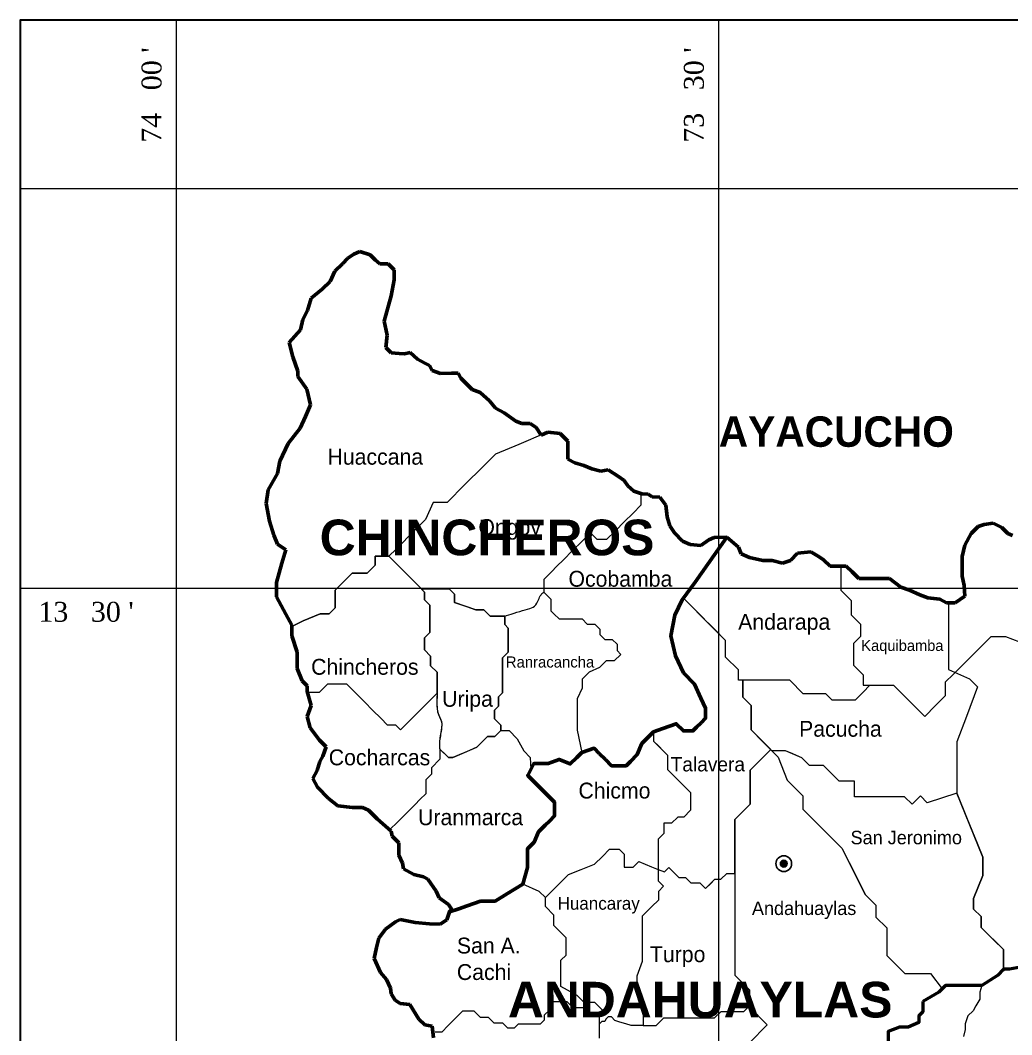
# Model space of a CAD drawing. Header units: metres. Extents: x 756359 to 758214, y 8425508 to 8426351.
# Drawn here: x 757030.46 to 757038.74, y 8425869.11 to 8425877.57 of the extents above; entities that cross this region are included whole.
import ezdxf

# ---------------------------------------------------------------- set-up
doc = ezdxf.new("R2010")
doc.units = ezdxf.units.M
for name, color, linetype, lineweight in [('02', 2, 'Continuous', 20), ('8', 5, 'Continuous', 60), ('A-LOTES06', 10, 'Continuous', 60), ('Cap Prov', 94, 'Continuous', 25), ('Distrito', 212, 'Continuous', 25), ('Ejes de Coordenadas', 38, 'Continuous', 5), ('HIDROLOGIA', 151, 'Continuous', 18), ('Red vías Vecinales', 106, 'Continuous', 40)]:
    doc.layers.add(name, color=color, linetype=linetype, lineweight=lineweight)
doc.layers.add('05', color=5, linetype='Continuous')
doc.styles.add('ARIAL', font='arial.ttf')
doc.styles.add('century', font='GOTHIC.TTF')
pattern_1 = [(0, (757033.8075, 8425872.8341), (0, 0.8295), [0.60325, -0.22622]), (90, (757033.8075, 8425872.8341), (-0.8295, 5e-17), [0.60325, -0.22622])]

msp = doc.modelspace()

# ---------------------------------------------------------------- hatches: boundary and pattern name
msp.add_hatch(color=256).paths.add_polyline_path([(757036.8647, 8425870.5367, 1), (757036.8083, 8425870.5367, 1)])
at = {"layer": 'A-LOTES06', "linetype": 'Continuous', "lineweight": 20}
h = msp.add_hatch(dxfattribs=at)
h.set_pattern_fill('ANGLE', color=256, scale=0.11875)
h.set_pattern_definition(pattern_1)
edge = h.paths.add_edge_path()
edge.add_spline(control_points=[(757034.5087, 8425872.6017), (757034.54, 8425872.6103), (757034.7138, 8425872.6703), (757034.7719, 8425872.674), (757034.8086, 8425872.7911), (757034.8345, 8425872.8024)], knot_values=[0.07679, 0.07679, 0.07679, 0.07679, 0.23908, 0.412093, 0.495182, 0.495182, 0.495182, 0.495182], degree=3, periodic=0)
edge.add_line((757034.8345, 8425872.8024), (757034.8345, 8425872.8341))
edge.add_line((757034.8345, 8425872.8341), (757033.8075, 8425872.8341))
edge.add_line((757033.8075, 8425872.8341), (757033.8121, 8425872.8295))
edge.add_line((757033.8121, 8425872.8295), (757034.0434, 8425872.8295))
edge.add_line((757034.0434, 8425872.8295), (757034.0891, 8425872.7838))
edge.add_line((757034.0891, 8425872.7838), (757034.0891, 8425872.7162))
edge.add_line((757034.0891, 8425872.7162), (757034.2677, 8425872.6538))
edge.add_line((757034.2677, 8425872.6538), (757034.3327, 8425872.6538))
edge.add_line((757034.3327, 8425872.6538), (757034.3848, 8425872.6017))
edge.add_line((757034.3848, 8425872.6017), (757034.5087, 8425872.6017))
h = msp.add_hatch(dxfattribs=at)
h.set_pattern_fill('ANGLE', color=256, scale=0.11875)
h.set_pattern_definition(pattern_1)
edge = h.paths.add_edge_path()
edge.add_spline(control_points=[(757034.5087, 8425872.6017), (757034.54, 8425872.6103), (757034.7138, 8425872.6703), (757034.7719, 8425872.674), (757034.8086, 8425872.7911), (757034.8345, 8425872.8024)], knot_values=[0.07679, 0.07679, 0.07679, 0.07679, 0.23908, 0.412093, 0.495182, 0.495182, 0.495182, 0.495182], degree=3, periodic=0)
edge.add_line((757034.8345, 8425872.8024), (757034.8345, 8425872.8341))
edge.add_line((757034.8345, 8425872.8341), (757033.8075, 8425872.8341))
edge.add_line((757033.8075, 8425872.8341), (757033.8121, 8425872.8295))
edge.add_line((757033.8121, 8425872.8295), (757034.0434, 8425872.8295))
edge.add_line((757034.0434, 8425872.8295), (757034.0891, 8425872.7838))
edge.add_line((757034.0891, 8425872.7838), (757034.0891, 8425872.7162))
edge.add_line((757034.0891, 8425872.7162), (757034.2677, 8425872.6538))
edge.add_line((757034.2677, 8425872.6538), (757034.3327, 8425872.6538))
edge.add_line((757034.3327, 8425872.6538), (757034.3848, 8425872.6017))
edge.add_line((757034.3848, 8425872.6017), (757034.5087, 8425872.6017))

# ---------------------------------------------------------------- linework, layer by layer
at = {"lineweight": 60}
for p, q in [((757033.1524, 8425875.5423), (757033.1978, 8425875.5877)), ((757033.1978, 8425875.5877), (757033.2494, 8425875.6217)), ((757033.2494, 8425875.6217), (757033.2968, 8425875.6433)), ((757033.2968, 8425875.6433), (757033.3831, 8425875.616)), ((757033.3831, 8425875.616), (757033.4263, 8425875.574)), ((757033.0905, 8425875.4805), (757033.1524, 8425875.5423)), ((757033.4263, 8425875.574), (757033.4662, 8425875.5402)), ((757033.4662, 8425875.5402), (757033.5344, 8425875.5402)), ((757033.5344, 8425875.5402), (757033.5839, 8425875.4907)), ((757033.0505, 8425875.3926), (757033.0905, 8425875.4805)), ((757033.5839, 8425875.4082), (757033.5605, 8425875.2726)), ((757033.5839, 8425875.4907), (757033.5839, 8425875.4082)), ((757032.8916, 8425875.2544), (757032.9827, 8425875.3284)), ((757032.9827, 8425875.3284), (757033.0505, 8425875.3926)), ((757032.8621, 8425875.1522), (757032.8916, 8425875.2544)), ((757033.5605, 8425875.2726), (757033.5014, 8425875.0618)), ((757032.8032, 8425874.9915), (757032.8227, 8425875.0761)), ((757032.8227, 8425875.0761), (757032.8621, 8425875.1522)), ((757032.7078, 8425874.8843), (757032.8032, 8425874.9915)), ((757033.5014, 8425875.0618), (757033.5271, 8425874.9463)), ((757033.5271, 8425874.9463), (757033.514, 8425874.8432)), ((757032.7381, 8425874.7647), (757032.7078, 8425874.8843)), ((757033.514, 8425874.8432), (757033.5602, 8425874.7989)), ((757032.781, 8425874.6451), (757032.7381, 8425874.7647)), ((757033.5602, 8425874.7989), (757033.6252, 8425874.7917)), ((757033.6252, 8425874.7917), (757033.6706, 8425874.7887)), ((757033.6706, 8425874.7887), (757033.7178, 8425874.8018)), ((757033.7178, 8425874.8018), (757033.7801, 8425874.7464)), ((757033.7801, 8425874.7464), (757033.8398, 8425874.7122)), ((757033.8398, 8425874.7122), (757033.88, 8425874.6937)), ((757033.88, 8425874.6937), (757033.9025, 8425874.6513)), ((757033.9025, 8425874.6513), (757033.9703, 8425874.6272)), ((757032.781, 8425874.6013), (757032.781, 8425874.6451)), ((757032.8567, 8425874.4966), (757032.781, 8425874.6013)), ((757033.9703, 8425874.6272), (757034.0627, 8425874.6275)), ((757034.0627, 8425874.6275), (757034.1179, 8425874.6299)), ((757034.1179, 8425874.6299), (757034.1411, 8425874.5875)), ((757034.1411, 8425874.5875), (757034.1906, 8425874.538)), ((757032.8856, 8425874.3658), (757032.8567, 8425874.4966)), ((757034.1906, 8425874.538), (757034.236, 8425874.4926)), ((757034.236, 8425874.4926), (757034.303, 8425874.4688)), ((757034.303, 8425874.4688), (757034.3795, 8425874.3978)), ((757034.3795, 8425874.3978), (757034.4297, 8425874.3355)), ((757032.8447, 8425874.2678), (757032.8856, 8425874.3658)), ((757034.4297, 8425874.3355), (757034.5023, 8425874.2968)), ((757032.8006, 8425874.1712), (757032.8447, 8425874.2678)), ((757034.5023, 8425874.2968), (757034.5996, 8425874.229)), ((757034.5996, 8425874.229), (757034.6509, 8425874.2102)), ((757032.701, 8425874.043), (757032.8006, 8425874.1712)), ((757034.6509, 8425874.2102), (757034.7205, 8425874.2077)), ((757034.7205, 8425874.2077), (757034.7686, 8425874.1741)), ((757034.7686, 8425874.1741), (757034.8115, 8425874.1128)), ((757034.8115, 8425874.1128), (757034.8686, 8425874.137)), ((757034.8686, 8425874.137), (757034.9709, 8425874.1257)), ((757034.9709, 8425874.1257), (757035.0348, 8425874.0617)), ((757035.0348, 8425874.0617), (757035.0348, 8425873.9813)), ((757032.631, 8425873.8945), (757032.701, 8425874.043)), ((757035.0348, 8425873.9813), (757035.0348, 8425873.9112)), ((757032.6105, 8425873.7927), (757032.631, 8425873.8945)), ((757035.0348, 8425873.9112), (757035.0924, 8425873.8801)), ((757035.0924, 8425873.8801), (757035.1665, 8425873.8573)), ((757035.1665, 8425873.8573), (757035.2355, 8425873.83)), ((757035.2355, 8425873.83), (757035.3093, 8425873.8107)), ((757035.3093, 8425873.8107), (757035.3713, 8425873.8221)), ((757035.3713, 8425873.8221), (757035.4576, 8425873.7666)), ((757032.5338, 8425873.6566), (757032.6105, 8425873.7927)), ((757035.4576, 8425873.7666), (757035.5035, 8425873.7346)), ((757035.5035, 8425873.7346), (757035.5342, 8425873.69)), ((757032.5155, 8425873.5412), (757032.5338, 8425873.6566)), ((757035.5342, 8425873.69), (757035.5844, 8425873.6453)), ((757035.5844, 8425873.6453), (757035.6514, 8425873.6224)), ((757035.6514, 8425873.6224), (757035.7036, 8425873.6205)), ((757035.7036, 8425873.6205), (757035.7385, 8425873.5971)), ((757035.7385, 8425873.5971), (757035.8022, 8425873.5931)), ((757035.8022, 8425873.5931), (757035.8515, 8425873.5277)), ((757032.5452, 8425873.3941), (757032.5155, 8425873.5412)), ((757035.8515, 8425873.5277), (757035.8636, 8425873.4299)), ((757032.5816, 8425873.2779), (757032.5452, 8425873.3941)), ((757035.8636, 8425873.4299), (757035.8861, 8425873.3556)), ((757035.8861, 8425873.3556), (757035.9237, 8425873.2955)), ((757035.9237, 8425873.2955), (757035.9918, 8425873.2275)), ((757038.3999, 8425873.2905), (757038.4598, 8425873.3503)), ((757038.4598, 8425873.3503), (757038.5093, 8425873.3675)), ((757038.5093, 8425873.3675), (757038.5838, 8425873.3763)), ((757038.5838, 8425873.3763), (757038.6568, 8425873.3411)), ((757038.6568, 8425873.3411), (757038.7073, 8425873.2906)), ((757032.6123, 8425873.2032), (757032.5816, 8425873.2779)), ((757035.9918, 8425873.2275), (757036.0553, 8425873.1998)), ((757036.1434, 8425873.1919), (757036.2109, 8425873.2394)), ((757036.2109, 8425873.2394), (757036.2564, 8425873.2565)), ((757036.2564, 8425873.2565), (757036.3621, 8425873.2617)), ((757036.3621, 8425873.2617), (757036.4584, 8425873.1782)), ((757038.3464, 8425873.1939), (757038.3999, 8425873.2905)), ((757038.7073, 8425873.2906), (757038.7456, 8425873.2756)), ((757032.6795, 8425873.1552), (757032.6123, 8425873.2032)), ((757032.6476, 8425873.0422), (757032.6795, 8425873.1552)), ((757036.0553, 8425873.1998), (757036.1434, 8425873.1919)), ((757036.4584, 8425873.1782), (757036.4799, 8425873.122)), ((757036.892, 8425873.067), (757036.9518, 8425873.1268)), ((757036.9518, 8425873.1268), (757037.063, 8425873.1369)), ((757037.063, 8425873.1369), (757037.1316, 8425873.096)), ((757038.3249, 8425873.1), (757038.3464, 8425873.1939)), ((757032.6023, 8425872.8813), (757032.6476, 8425873.0422)), ((757036.4799, 8425873.122), (757036.5513, 8425873.0914)), ((757036.5513, 8425873.0914), (757036.6608, 8425873.067)), ((757036.6608, 8425873.067), (757036.7393, 8425873.067)), ((757036.7393, 8425873.067), (757036.8259, 8425873.0427)), ((757036.8259, 8425873.0427), (757036.892, 8425873.067)), ((757037.1316, 8425873.096), (757037.1686, 8425873.0721)), ((757037.1686, 8425873.0721), (757037.2227, 8425873.018)), ((757038.3249, 8425873.0175), (757038.3249, 8425873.1)), ((757037.2227, 8425873.018), (757037.2965, 8425873.018)), ((757037.2965, 8425873.018), (757037.3584, 8425873.018)), ((757037.3584, 8425873.018), (757037.4061, 8425872.9703)), ((757037.4061, 8425872.9703), (757037.4618, 8425872.9146)), ((757038.3249, 8425872.935), (757038.3249, 8425873.0175)), ((757032.6023, 8425872.7618), (757032.6023, 8425872.8813)), ((757037.4618, 8425872.9146), (757037.5896, 8425872.9146)), ((757037.5896, 8425872.9146), (757037.7176, 8425872.9146)), ((757037.7176, 8425872.9146), (757037.8126, 8425872.8424)), ((757038.3428, 8425872.8574), (757038.3249, 8425872.935)), ((757037.8126, 8425872.8424), (757037.8868, 8425872.8196)), ((757037.8868, 8425872.8196), (757037.9734, 8425872.7782)), ((757038.3475, 8425872.7695), (757038.3428, 8425872.8574)), ((757032.6805, 8425872.6176), (757032.6023, 8425872.7618)), ((757037.9734, 8425872.7782), (757038.0395, 8425872.7556)), ((757038.0395, 8425872.7556), (757038.1383, 8425872.7429)), ((757038.1383, 8425872.7429), (757038.1953, 8425872.7112)), ((757038.1953, 8425872.7112), (757038.2666, 8425872.7112)), ((757038.2666, 8425872.7112), (757038.3475, 8425872.7695)), ((757032.7302, 8425872.5267), (757032.6805, 8425872.6176)), ((757032.7302, 8425872.436), (757032.7302, 8425872.5267)), ((757032.7756, 8425872.2999), (757032.7302, 8425872.436)), ((757032.7756, 8425872.1638), (757032.7756, 8425872.2999)), ((757032.8179, 8425872.0617), (757032.7756, 8425872.1638)), ((757032.8584, 8425872.0212), (757032.8179, 8425872.0617)), ((757032.8584, 8425871.9717), (757032.8584, 8425872.0212)), ((757032.8908, 8425871.8562), (757032.8584, 8425871.9717)), ((757032.8584, 8425871.7655), (757032.8908, 8425871.8562)), ((757032.8828, 8425871.6707), (757032.8584, 8425871.7655)), ((757032.9616, 8425871.5676), (757032.8828, 8425871.6707)), ((757033.0184, 8425871.5107), (757032.9616, 8425871.5676)), ((757032.9639, 8425871.3878), (757032.9883, 8425871.4319)), ((757032.9883, 8425871.4319), (757033.0184, 8425871.5107)), ((757032.9408, 8425871.3129), (757032.9639, 8425871.3878)), ((757032.9045, 8425871.2466), (757032.9408, 8425871.3129)), ((757032.9454, 8425871.1744), (757032.9045, 8425871.2466)), ((757033.0358, 8425871.0813), (757032.9454, 8425871.1744)), ((757033.1143, 8425871.0185), (757033.0358, 8425871.0813)), ((757033.2381, 8425871.0038), (757033.1143, 8425871.0185)), ((757033.3202, 8425871.0063), (757033.2381, 8425871.0038)), ((757033.371, 8425870.9828), (757033.3202, 8425871.0063)), ((757033.4428, 8425870.9109), (757033.371, 8425870.9828)), ((757033.5589, 8425870.8068), (757033.4428, 8425870.9109)), ((757033.5692, 8425870.765), (757033.5589, 8425870.8068)), ((757033.6228, 8425870.7113), (757033.5692, 8425870.765)), ((757033.6228, 8425870.6083), (757033.6228, 8425870.7113)), ((757033.6551, 8425870.5415), (757033.6228, 8425870.6083)), ((757033.6618, 8425870.4941), (757033.6551, 8425870.5415)), ((757033.7483, 8425870.445), (757033.6618, 8425870.4941)), ((757033.8283, 8425870.4253), (757033.7483, 8425870.445)), ((757033.8669, 8425870.4067), (757033.8283, 8425870.4253)), ((757033.9364, 8425870.3071), (757033.8669, 8425870.4067)), ((757033.9602, 8425870.2526), (757033.9364, 8425870.3071)), ((757033.9364, 8425870.3071), (757033.9364, 8425870.3071)), ((757034.0377, 8425870.1956), (757033.9602, 8425870.2526)), ((757034.0647, 8425870.1539), (757034.0377, 8425870.1956)), ((757034.0232, 8425870.068), (757034.0503, 8425870.144)), ((757034.0503, 8425870.144), (757034.0647, 8425870.1539)), ((757033.5113, 8425869.9897), (757033.5949, 8425870.0504)), ((757033.5949, 8425870.0504), (757033.635, 8425870.0697)), ((757033.635, 8425870.0697), (757033.759, 8425870.0447)), ((757033.759, 8425870.0447), (757033.8787, 8425870.0356)), ((757033.8787, 8425870.0356), (757033.9695, 8425870.0322)), ((757033.9695, 8425870.0322), (757034.0232, 8425870.068)), ((757033.437, 8425869.837), (757033.4574, 8425869.9154)), ((757033.4574, 8425869.9154), (757033.5113, 8425869.9897)), ((757033.4174, 8425869.7463), (757033.437, 8425869.837)), ((757033.4719, 8425869.6285), (757033.4174, 8425869.7463)), ((757033.5219, 8425869.569), (757033.4719, 8425869.6285)), ((757033.555, 8425869.4986), (757033.5219, 8425869.569)), ((757033.5606, 8425869.4512), (757033.555, 8425869.4986)), ((757033.5917, 8425869.3972), (757033.5606, 8425869.4512)), ((757033.6358, 8425869.3696), (757033.5917, 8425869.3972)), ((757033.716, 8425869.3623), (757033.6358, 8425869.3696)), ((757033.7902, 8425869.2386), (757033.716, 8425869.3623)), ((757033.8394, 8425869.1929), (757033.7902, 8425869.2386)), ((757033.9021, 8425869.1814), (757033.8394, 8425869.1929)), ((757033.9121, 8425869.0841), (757033.9021, 8425869.1814))]:
    msp.add_line(p, q, dxfattribs=at)
for points in [[(757036.3621, 8425873.2617), (757036.0968, 8425872.8837), (757035.9896, 8425872.7368), (757035.9277, 8425872.6097), (757035.8946, 8425872.4371), (757035.9327, 8425872.2696), (757035.9988, 8425872.1275)], [(757035.9988, 8425872.1275), (757036.0915, 8425872.0348), (757036.145, 8425871.9184), (757036.1845, 8425871.8325), (757036.1845, 8425871.7508), (757036.1461, 8425871.7124), (757036.1089, 8425871.6751), (757036.0778, 8425871.644), (757035.9989, 8425871.644), (757035.9393, 8425871.7036), (757035.828, 8425871.6638), (757035.7493, 8425871.6357), (757035.6971, 8425871.5835), (757035.6521, 8425871.5385), (757035.6136, 8425871.4465), (757035.5561, 8425871.389), (757035.5204, 8425871.3533), (757035.3991, 8425871.3533), (757035.3478, 8425871.4046), (757035.2966, 8425871.4558), (757035.2531, 8425871.4993), (757035.1505, 8425871.4651), (757035.1086, 8425871.4232), (757035.0542, 8425871.3688), (757034.9609, 8425871.4061), (757034.8708, 8425871.372), (757034.7496, 8425871.372), (757034.6999, 8425871.2726), (757034.7449, 8425871.2276), (757034.8831, 8425871.0894), (757034.9242, 8425871.0483), (757034.9242, 8425870.9358), (757034.8803, 8425870.8919), (757034.8446, 8425870.8562), (757034.7902, 8425870.8018), (757034.7524, 8425870.7153), (757034.6965, 8425870.6594), (757034.6965, 8425870.5042), (757034.6592, 8425870.3645), (757034.5318, 8425870.2869), (757034.4266, 8425870.2228), (757034.3049, 8425870.2228), (757034.193, 8425870.1844), (757034.1232, 8425870.1604), (757034.0468, 8425870.1342)]]:
    msp.add_lwpolyline(points, dxfattribs=at)
for radius in [0.0658, 0.0282]:
    msp.add_circle((757036.8365, 8425870.5367), radius)
at = {"layer": '02', "linetype": 'Continuous', "lineweight": 5}
for points in [[(757037.3119, 8425873.0146), (757037.3119, 8425872.9126), (757037.3119, 8425872.8192), (757037.3991, 8425872.732), (757037.3991, 8425872.6124), (757037.4761, 8425872.5354), (757037.4761, 8425872.4323), (757037.4179, 8425872.3741), (757037.4179, 8425872.2656), (757037.4179, 8425872.1922), (757037.4989, 8425872.1112), (757037.4989, 8425872.0254), (757037.6133, 8425872.0254), (757037.7535, 8425872.0254), (757037.8469, 8425871.932), (757037.9504, 8425871.8286), (757038.0138, 8425871.7652), (757038.104, 8425871.8554), (757038.1874, 8425871.9388), (757038.1874, 8425872.0521), (757038.2508, 8425872.1156), (757038.3409, 8425872.2056), (757038.4077, 8425872.2724), (757038.5011, 8425872.3658), (757038.5678, 8425872.4326), (757038.6882, 8425872.4326), (757038.8618, 8425872.3656)], [(757035.7493, 8425871.6357), (757035.7493, 8425871.5588), (757035.8674, 8425871.4407), (757035.8674, 8425871.3209), (757036.0589, 8425871.1294), (757036.0589, 8425870.9833), (757036.0012, 8425870.9256), (757035.9511, 8425870.9256), (757035.8994, 8425870.8739), (757035.8359, 8425870.8739), (757035.8359, 8425870.7877), (757035.7879, 8425870.7397), (757035.7874, 8425870.4886), (757035.8397, 8425870.4678), (757035.8765, 8425870.5046), (757035.9608, 8425870.4203), (757036.0166, 8425870.4203), (757036.0617, 8425870.3752), (757036.1356, 8425870.3752), (757036.1831, 8425870.3278), (757036.2623, 8425870.407), (757036.3123, 8425870.407), (757036.3602, 8425870.4549), (757036.4276, 8425870.4549), (757036.4276, 8425870.9053), (757036.5556, 8425871.0332), (757036.5556, 8425871.3154), (757036.7277, 8425871.4876), (757036.5634, 8425871.6519), (757036.5634, 8425871.857), (757036.495, 8425871.9254), (757036.495, 8425872.066), (757036.4582, 8425872.066), (757036.4582, 8425872.1522), (757036.3515, 8425872.2589), (757036.3515, 8425872.399), (757036.0016, 8425872.7489), (757035.9896, 8425872.7368), (757035.9277, 8425872.6097), (757035.8946, 8425872.4371), (757035.9327, 8425872.2696), (757036.0009, 8425872.1254), (757036.0915, 8425872.0348), (757036.1845, 8425871.8325), (757036.1845, 8425871.7508), (757036.0778, 8425871.644), (757035.9989, 8425871.644), (757035.9393, 8425871.7036), (757035.7493, 8425871.6357), (757035.7493, 8425871.6357), (757035.7493, 8425871.6357), (757035.7493, 8425871.6357), (757035.7493, 8425871.6357), (757035.7493, 8425871.6357)], [(757037.5561, 8425872.0254), (757037.4989, 8425871.9682), (757037.4312, 8425871.9005), (757037.3596, 8425871.9005), (757037.2394, 8425871.9005), (757037.1869, 8425871.953), (757036.999, 8425871.953), (757036.8861, 8425872.066), (757036.7186, 8425872.066), (757036.5317, 8425872.066), (757036.4582, 8425872.066), (757036.4582, 8425872.1522), (757036.3515, 8425872.2589), (757036.3515, 8425872.399), (757036.258, 8425872.4924), (757036.1479, 8425872.6025), (757036.0745, 8425872.676), (757036.0016, 8425872.7489)], [(757038.2107, 8425872.7079), (757038.2107, 8425872.6324), (757038.2107, 8425872.5324), (757038.2107, 8425872.419), (757038.2107, 8425872.3056), (757038.2107, 8425872.2322), (757038.2107, 8425872.1556), (757038.3878, 8425872.0788), (757038.4545, 8425872.0121), (757038.3611, 8425871.7653), (757038.2806, 8425871.5529), (757038.2806, 8425871.3051), (757038.2806, 8425871.125), (757038.3678, 8425870.9115), (757038.4511, 8425870.7073), (757038.4988, 8425870.5903), (757038.4988, 8425870.4379), (757038.4212, 8425870.2445), (757038.4212, 8425870.1578), (757038.4846, 8425870.0944), (757038.4846, 8425870.0044), (757038.5897, 8425869.8992), (757038.6697, 8425869.8192), (757038.6697, 8425869.6556), (757038.6786, 8425869.6418)], [(757036.495, 8425872.066), (757036.495, 8425871.9254), (757036.5634, 8425871.857), (757036.5634, 8425871.732), (757036.5634, 8425871.6519), (757036.6643, 8425871.551), (757036.7911, 8425871.4242), (757036.8655, 8425871.2317), (757036.9956, 8425871.1016), (757036.9956, 8425870.9916), (757037.1542, 8425870.833), (757037.321, 8425870.6662), (757037.4397, 8425870.4313), (757037.5165, 8425870.2794), (757037.6056, 8425870.1902), (757037.6056, 8425870.0911), (757037.6962, 8425870.0005), (757037.6962, 8425869.7709), (757037.7716, 8425869.6956), (757037.8483, 8425869.6188), (757037.9872, 8425869.6188), (757038.0606, 8425869.6188), (757038.1577, 8425869.4927)], [(757035.7493, 8425871.6357), (757035.7493, 8425871.5588), (757035.7926, 8425871.5155), (757035.829, 8425871.479), (757035.8674, 8425871.4407), (757035.8674, 8425871.3785), (757035.8674, 8425871.3209), (757035.9112, 8425871.2772), (757035.9592, 8425871.2292), (757036.0186, 8425871.1697), (757036.0589, 8425871.1294), (757036.0589, 8425871.0485), (757036.0589, 8425870.9833), (757036.0012, 8425870.9256), (757035.9511, 8425870.9256), (757035.8994, 8425870.8739), (757035.8359, 8425870.8739), (757035.8359, 8425870.7877), (757035.7879, 8425870.7397), (757035.7879, 8425870.6726), (757035.7879, 8425870.592), (757035.7879, 8425870.4884), (757035.7879, 8425870.3925), (757035.833, 8425870.3474), (757035.7898, 8425870.3042), (757035.7898, 8425870.2314), (757035.7361, 8425870.1776), (757035.6555, 8425870.097), (757035.6555, 8425870.0242), (757035.6555, 8425869.9244), (757035.6555, 8425869.8516), (757035.6555, 8425869.7193), (757035.6096, 8425869.5965), (757035.6096, 8425869.4584), (757035.6633, 8425869.3395), (757035.6633, 8425869.2512), (757035.6633, 8425869.186), (757035.7708, 8425869.186), (757035.8342, 8425869.2494), (757035.9705, 8425869.2494), (757036.0934, 8425869.2494), (757036.2585, 8425869.2494), (757036.3132, 8425869.304), (757036.416, 8425869.304), (757036.5043, 8425869.304), (757036.5454, 8425869.3451)], [(757036.7277, 8425871.4876), (757036.6436, 8425871.4035), (757036.5556, 8425871.3154), (757036.5556, 8425871.1506), (757036.5556, 8425871.0332), (757036.4276, 8425870.9053), (757036.4276, 8425870.7496), (757036.4276, 8425870.5441), (757036.4276, 8425870.3192), (757036.4276, 8425870.0746), (757036.4276, 8425869.9279), (757036.4276, 8425869.7616), (757036.4276, 8425869.6051), (757036.5495, 8425869.4832), (757036.5495, 8425869.341), (757036.6986, 8425869.192), (757036.5492, 8425869.0426), (757036.691, 8425868.9008), (757036.691, 8425868.7541), (757036.9261, 8425868.7541), (757037.0337, 8425868.6465), (757037.1813, 8425868.4379)], [(757038.2806, 8425871.125), (757038.2806, 8425871.125), (757038.0339, 8425871.0449), (757037.9772, 8425871.1017), (757037.9071, 8425871.0316), (757037.8437, 8425871.095), (757037.7401, 8425871.095), (757037.64, 8425871.095), (757037.5399, 8425871.095), (757037.4263, 8425871.095), (757037.4263, 8425871.095), (757037.4263, 8425871.225), (757037.2995, 8425871.225), (757037.2328, 8425871.2918), (757037.1693, 8425871.3552), (757037.0525, 8425871.3552), (757036.9874, 8425871.4202), (757036.9874, 8425871.4202), (757036.9127, 8425871.4516), (757036.8503, 8425871.4778), (757036.7908, 8425871.4778), (757036.7375, 8425871.4778)], [(757036.7375, 8425871.4778), (757036.7911, 8425871.4242), (757036.8655, 8425871.2317), (757036.9956, 8425871.1016), (757036.9956, 8425870.9916), (757037.321, 8425870.6662), (757037.5165, 8425870.2794), (757037.6056, 8425870.1902), (757037.6056, 8425870.0911), (757037.6962, 8425870.0005), (757037.6962, 8425869.7709), (757037.8483, 8425869.6188), (757038.0606, 8425869.6188), (757038.1577, 8425869.4927), (757038.1857, 8425869.5207), (757038.4903, 8425869.5207), (757038.6203, 8425869.6043), (757038.6716, 8425869.6556), (757038.6697, 8425869.8192), (757038.4846, 8425870.0044), (757038.4846, 8425870.0944), (757038.4212, 8425870.1578), (757038.4212, 8425870.2445), (757038.4988, 8425870.4379), (757038.4988, 8425870.5903), (757038.2806, 8425871.125), (757038.0339, 8425871.0449), (757037.9772, 8425871.1017), (757037.9071, 8425871.0316), (757037.8437, 8425871.095), (757037.4263, 8425871.095), (757037.4263, 8425871.225), (757037.2995, 8425871.225), (757037.1693, 8425871.3552), (757037.0525, 8425871.3552), (757036.9874, 8425871.4202), (757036.8503, 8425871.4778), (757036.7375, 8425871.4778)], [(757034.8464, 8425870.2533), (757034.915, 8425870.3219), (757034.9649, 8425870.3718), (757035.0398, 8425870.4466), (757035.1448, 8425870.4875), (757035.2566, 8425870.5309), (757035.3229, 8425870.5973), (757035.3824, 8425870.6568), (757035.4636, 8425870.6568), (757035.5041, 8425870.6162), (757035.5041, 8425870.5489), (757035.5041, 8425870.5067), (757035.5788, 8425870.5067), (757035.5788, 8425870.5067), (757035.6268, 8425870.5547), (757035.7324, 8425870.5105), (757035.7879, 8425870.4884), (757035.8397, 8425870.4678), (757035.8765, 8425870.5046), (757035.9186, 8425870.4625), (757035.9608, 8425870.4203), (757035.9608, 8425870.4203), (757036.0166, 8425870.4203), (757036.0617, 8425870.3752), (757036.1356, 8425870.3752), (757036.1831, 8425870.3278), (757036.2239, 8425870.3686), (757036.2623, 8425870.407), (757036.3123, 8425870.407), (757036.3602, 8425870.4549), (757036.4276, 8425870.4549)], [(757035.2996, 8425869.0806), (757035.2996, 8425869.2044), (757035.2996, 8425869.2697), (757035.3337, 8425869.3037), (757035.2986, 8425869.3387), (757035.2583, 8425869.3791), (757035.1719, 8425869.3791), (757035.1133, 8425869.4376), (757034.976, 8425869.5114), (757034.976, 8425869.5881), (757034.976, 8425869.73), (757035.0201, 8425869.7742), (757035.0201, 8425869.8528), (757035.0201, 8425869.918), (757034.9674, 8425869.9708), (757034.9167, 8425870.0215), (757034.9167, 8425870.1075), (757034.8464, 8425870.1777), (757034.8464, 8425870.2533), (757034.7959, 8425870.3038), (757034.6592, 8425870.3645)], [(757033.9275, 8425869.1344), (757033.9851, 8425869.1344), (757034.034, 8425869.1833), (757034.0801, 8425869.2293), (757034.1223, 8425869.2715), (757034.1587, 8425869.308), (757034.2501, 8425869.308), (757034.3015, 8425869.2566), (757034.3692, 8425869.2566), (757034.4179, 8425869.2078), (757034.4882, 8425869.2078), (757034.5298, 8425869.1662), (757034.5881, 8425869.1662), (757034.6229, 8425869.2011), (757034.7532, 8425869.2011), (757034.807, 8425869.2011), (757034.8397, 8425869.2338), (757034.8397, 8425869.2742), (757034.8809, 8425869.3154), (757034.8809, 8425869.3855), (757034.9337, 8425869.3855), (757035.0258, 8425869.3855), (757035.0757, 8425869.3356), (757035.1719, 8425869.3356), (757035.1719, 8425869.3791)], [(757035.6633, 8425869.186), (757035.5826, 8425869.186), (757035.5615, 8425869.186), (757035.517, 8425869.2001), (757035.4889, 8425869.209), (757035.4606, 8425869.218), (757035.4266, 8425869.2287), (757035.3973, 8425869.258), (757035.3699, 8425869.258), (757035.3508, 8425869.2388), (757035.343, 8425869.2183), (757035.3182, 8425869.2183), (757035.3099, 8425869.2099), (757035.2996, 8425869.1997)]]:
    msp.add_lwpolyline(points, dxfattribs=at)
at = {"layer": '02'}
for points in [[(757038.928, 8425869.6602), (757038.8114, 8425869.6725), (757038.7213, 8425869.6556), (757038.6716, 8425869.6556), (757038.6203, 8425869.6043), (757038.4903, 8425869.5207), (757038.3473, 8425869.5207), (757038.2634, 8425869.5207), (757038.1857, 8425869.5207), (757038.1298, 8425869.4647), (757037.9961, 8425869.3872)], [(757037.9961, 8425869.3872), (757037.9961, 8425869.3002), (757037.9635, 8425869.2676), (757037.9635, 8425869.2102), (757037.8749, 8425869.1729), (757037.8034, 8425869.1729), (757037.7071, 8425869.1357), (757037.7071, 8425868.968)]]:
    msp.add_lwpolyline(points, dxfattribs=at)
at = {"layer": 'Cap Prov', "lineweight": 50}
for points in [[(757038.928, 8425869.6602), (757038.8114, 8425869.6725), (757038.7213, 8425869.6556), (757038.6716, 8425869.6556), (757038.6203, 8425869.6043), (757038.4903, 8425869.5207), (757038.3473, 8425869.5207), (757038.2634, 8425869.5207), (757038.1857, 8425869.5207), (757038.1298, 8425869.4647), (757037.9961, 8425869.3872)], [(757037.9961, 8425869.3872), (757037.9961, 8425869.3002), (757037.9635, 8425869.2676), (757037.9635, 8425869.2102), (757037.8749, 8425869.1729), (757037.8034, 8425869.1729), (757037.7071, 8425869.1357), (757037.7071, 8425868.968)]]:
    msp.add_lwpolyline(points, dxfattribs=at)
at = {"layer": 'Distrito', "linetype": 'Continuous', "lineweight": 5}
for points in [[(757034.846, 8425874.1274), (757034.6256, 8425874.0339), (757034.4305, 8425873.9541), (757034.3235, 8425873.8472), (757034.1751, 8425873.6988), (757034.0267, 8425873.5504), (757033.9095, 8425873.5504), (757033.8453, 8425873.4067), (757033.7581, 8425873.3196), (757033.6002, 8425873.1616), (757033.5403, 8425873.1017), (757033.4802, 8425873.1017), (757033.4257, 8425873.1017), (757033.4257, 8425873.0256), (757033.3603, 8425872.9603), (757033.2349, 8425872.9603), (757033.1696, 8425872.8949), (757033.0934, 8425872.8187), (757033.0934, 8425872.6718), (757033.0416, 8425872.62), (757032.9679, 8425872.62), (757032.8262, 8425872.5629), (757032.7302, 8425872.5158)], [(757035.6443, 8425873.6248), (757035.6443, 8425873.5265), (757035.5786, 8425873.4608), (757035.505, 8425873.3873), (757035.4315, 8425873.3138), (757035.4315, 8425873.3138), (757035.358, 8425873.2402), (757035.2785, 8425873.2402), (757035.2224, 8425873.2963), (757035.145, 8425873.2189), (757035.0769, 8425873.1508), (757034.9952, 8425873.0691), (757034.9462, 8425873.0201), (757034.8944, 8425872.9683), (757034.8345, 8425872.9084), (757034.8345, 8425872.8024), (757034.893, 8425872.744), (757034.893, 8425872.7068), (757034.893, 8425872.6471), (757034.921, 8425872.6191), (757034.9618, 8425872.5783), (757035.0464, 8425872.5783), (757035.1533, 8425872.5783), (757035.1959, 8425872.5357), (757035.2602, 8425872.5357), (757035.3019, 8425872.494), (757035.3019, 8425872.4492), (757035.3439, 8425872.4072), (757035.4049, 8425872.4072), (757035.4451, 8425872.3669), (757035.4451, 8425872.3141), (757035.4768, 8425872.2824), (757035.4222, 8425872.2277), (757035.3545, 8425872.2277), (757035.2988, 8425872.1719), (757035.2131, 8425872.1351), (757035.1534, 8425872.0754), (757035.1534, 8425872), (757035.1124, 8425871.912), (757035.1124, 8425871.8555), (757035.1124, 8425871.7393), (757035.1124, 8425871.6513), (757035.1505, 8425871.4651)], [(757032.7302, 8425872.5158), (757032.8262, 8425872.5629), (757032.9679, 8425872.62), (757033.0416, 8425872.62), (757033.0934, 8425872.6718), (757033.0934, 8425872.8187), (757033.2349, 8425872.9603), (757033.3603, 8425872.9603), (757033.4257, 8425873.0256), (757033.4257, 8425873.1017), (757033.5399, 8425873.1017)], [(757032.8594, 8425871.9683), (757032.9625, 8425871.9683), (757033.0311, 8425872.037), (757033.0987, 8425872.037), (757033.1859, 8425872.037), (757033.2524, 8425871.9705), (757033.3395, 8425871.8834), (757033.4049, 8425871.818), (757033.4757, 8425871.7472), (757033.5274, 8425871.6955), (757033.5946, 8425871.6955), (757033.6373, 8425871.6528), (757033.7036, 8425871.7191), (757033.7798, 8425871.7953), (757033.7798, 8425871.7953), (757033.8452, 8425871.8607), (757033.886, 8425871.9015), (757033.886, 8425871.9015), (757033.9432, 8425871.9587), (757033.9432, 8425872.0511), (757033.9432, 8425872.1328), (757033.8888, 8425872.1872), (757033.8888, 8425872.2689), (757033.8371, 8425872.3206), (757033.8371, 8425872.4213), (757033.882, 8425872.4663), (757033.882, 8425872.5466), (757033.882, 8425872.6228), (757033.882, 8425872.6935), (757033.8392, 8425872.7364), (757033.8392, 8425872.8024), (757033.785, 8425872.8566), (757033.6951, 8425872.9465), (757033.6189, 8425873.0227), (757033.5399, 8425873.1017)], [(757033.8121, 8425872.8295), (757033.8862, 8425872.8295), (757033.9679, 8425872.8295), (757034.0434, 8425872.8295), (757034.0891, 8425872.7838), (757034.0891, 8425872.7162), (757034.188, 8425872.6816), (757034.2677, 8425872.6538), (757034.3327, 8425872.6538), (757034.3848, 8425872.6017), (757034.4679, 8425872.6017), (757034.5087, 8425872.6017), (757034.5087, 8425872.6017), (757034.5087, 8425872.5309), (757034.537, 8425872.5026), (757034.537, 8425872.3864), (757034.537, 8425872.3016), (757034.4899, 8425872.2544), (757034.4899, 8425872.1759), (757034.4899, 8425872.0817), (757034.4899, 8425872.0188), (757034.4899, 8425871.9623), (757034.4553, 8425871.9277), (757034.4553, 8425871.8492), (757034.4223, 8425871.8162), (757034.4223, 8425871.7456), (757034.4749, 8425871.6929), (757034.4749, 8425871.6482), (757034.5433, 8425871.6482), (757034.6125, 8425871.579), (757034.666, 8425871.477), (757034.721, 8425871.422), (757034.7247, 8425871.3223)], [(757033.8121, 8425872.8295), (757033.8392, 8425872.8024), (757033.8392, 8425872.7364), (757033.882, 8425872.6935), (757033.882, 8425872.4663), (757033.8371, 8425872.4213), (757033.8371, 8425872.3206), (757033.8888, 8425872.2689), (757033.8888, 8425872.1872), (757033.9432, 8425872.1328), (757033.9432, 8425871.9587), (757033.9406, 8425871.8661), (757033.9473, 8425871.8022), (757033.9562, 8425871.7752), (757033.9742, 8425871.7375), (757033.9798, 8425871.7197), (757033.982, 8425871.6986), (757033.978, 8425871.647), (757033.9671, 8425871.5855), (757033.9628, 8425871.5483), (757033.9617, 8425871.5211), (757033.9625, 8425871.5073), (757033.9641, 8425871.4983), (757033.9656, 8425871.4939), (757033.9668, 8425871.4916), (757034.0371, 8425871.4213), (757034.0741, 8425871.4213), (757034.2736, 8425871.5077), (757034.3641, 8425871.5983), (757034.425, 8425871.5983), (757034.4749, 8425871.6482), (757034.4749, 8425871.6929), (757034.4223, 8425871.7456), (757034.4223, 8425871.8162), (757034.4553, 8425871.8492), (757034.4553, 8425871.9277), (757034.4899, 8425871.9623), (757034.4899, 8425872.2544), (757034.537, 8425872.3016), (757034.537, 8425872.5026), (757034.5087, 8425872.5309), (757034.5087, 8425872.6017), (757034.3848, 8425872.6017), (757034.3327, 8425872.6538), (757034.2677, 8425872.6538), (757034.0891, 8425872.7162), (757034.0891, 8425872.7838), (757034.0434, 8425872.8295), (757033.8121, 8425872.8295)], [(757034.4749, 8425871.6482), (757034.425, 8425871.5983), (757034.3641, 8425871.5983), (757034.3097, 8425871.5439), (757034.2736, 8425871.5077), (757034.1881, 8425871.4707), (757034.1274, 8425871.4444), (757034.0741, 8425871.4213), (757034.0371, 8425871.4213), (757034.0124, 8425871.446), (757033.9668, 8425871.4916), (757033.9668, 8425871.4079), (757033.8951, 8425871.3361), (757033.8951, 8425871.2822), (757033.8482, 8425871.2353), (757033.8482, 8425871.1723), (757033.8482, 8425871.1189), (757033.8028, 8425871.0734), (757033.7572, 8425871.0278), (757033.6912, 8425870.9618), (757033.6158, 8425870.8864), (757033.5469, 8425870.8175)]]:
    msp.add_lwpolyline(points, dxfattribs=at)
for points, knots in [([(757034.5087, 8425872.6017), (757034.54, 8425872.6103), (757034.7138, 8425872.6703), (757034.7719, 8425872.674), (757034.8086, 8425872.7911), (757034.8345, 8425872.8024)], [0.0767897, 0.0767897, 0.0767897, 0.0767897, 0.2390801, 0.4120935, 0.4951822, 0.4951822, 0.4951822, 0.4951822]), ([(757033.9432, 8425871.9587), (757033.9413, 8425871.9351), (757033.9327, 8425871.7859), (757033.9861, 8425871.7383), (757033.9793, 8425871.6339), (757033.9617, 8425871.5781), (757033.9609, 8425871.501), (757033.9668, 8425871.4916)], [0.0595607, 0.0595607, 0.0595607, 0.0595607, 0.2001251, 0.3278057, 0.4163996, 0.5722462, 0.6415782, 0.6415782, 0.6415782, 0.6415782])]:
    msp.add_open_spline(points, degree=3, knots=knots, dxfattribs=at)
at = {"layer": 'Ejes de Coordenadas', "linetype": 'Continuous'}
for p, q in [((757031.7663, 8425877.573), (757031.7663, 8425858.9815)), ((757036.2928, 8425877.573), (757036.2928, 8425858.9815)), ((757030.4641, 8425872.8341), (757051.0786, 8425872.8341))]:
    msp.add_line(p, q, dxfattribs=at)
msp.add_lwpolyline([(757051.0786, 8425858.9815), (757030.4641, 8425858.9815), (757030.4641, 8425876.1686), (757051.0786, 8425876.1686)], close=True, dxfattribs=at)
at = {"layer": 'HIDROLOGIA', "linetype": 'Continuous', "lineweight": 5}
msp.add_lwpolyline([(757038.4903, 8425869.5207), (757038.4723, 8425869.4629), (757038.4723, 8425869.4071), (757038.4405, 8425869.3513), (757038.4166, 8425869.3093), (757038.373, 8425869.2656), (757038.3507, 8425869.2014), (757038.3507, 8425869.1521), (757038.3376, 8425869.0941)], dxfattribs=at)
at = {"layer": 'Red vías Vecinales', "color": 7, "lineweight": 30}
msp.add_lwpolyline([(757030.4641, 8425858.9815), (757051.1551, 8425858.9815), (757051.1551, 8425877.573), (757030.4641, 8425877.573), (757030.4641, 8425858.9815)], dxfattribs=at)

# ---------------------------------------------------------------- texts
at = {"layer": '05', "char_height": 0.29754, "attachment_point": 1, "style": 'century'}
for s, insert in [('{\\fArial|b1|i0|c0|p34;CHINCHEROS}', (757032.963, 8425873.4068)), ('{\\fArial|b1|i0|c238|p34;ANDAHUAYLAS}', (757034.5339, 8425869.5506))]:
    msp.add_mtext(s, dxfattribs=dict(at, insert=insert))
at = {"layer": '8', "color": 7, "insert": (757036.2941, 8425874.2682), "char_height": 0.253964, "attachment_point": 1, "style": 'century'}
msp.add_mtext('{\\fBankGothic Md BT|b1|i0|c0|p34;AYACUCHO}', dxfattribs=at)
at = {"layer": 'Distrito', "linetype": 'Continuous', "lineweight": 5, "attachment_point": 1, "style": 'century'}
for s, insert, char_height, width in [('Huaccana', (757033.0283, 8425873.9977), 0.13255, 1.677093), ('Ongoy', (757034.2878, 8425873.411), 0.13255, 1.677093), ('Ocobamba', (757035.0395, 8425872.9795), 0.13255, 1.677093), ('Andarapa', (757036.456, 8425872.6203), 0.13255, 1.677093), ('{\\fArial|b0|i0|c238|p34;K}aquibamba', (757037.4804, 8425872.4022), 0.091263, 1.154678), ('Chincheros', (757032.8916, 8425872.245), 0.13255, 1.677093), ('Ranracancha', (757034.5167, 8425872.2654), 0.092788, 1.173965), ('Uripa', (757033.9851, 8425871.978), 0.13255, 1.677093), ('Pacucha', (757036.9645, 8425871.728), 0.13255, 1.677093), ('Cocharcas', (757033.0387, 8425871.4896), 0.13255, 1.677093), ('Talavera', (757035.8924, 8425871.4253), 0.1193, 1.509383), ('Chicmo', (757035.1228, 8425871.2125), 0.13255, 1.677093), ('Uranmarca', (757033.7845, 8425870.99), 0.13255, 1.677093), ('San Jeronimo', (757037.3942, 8425870.8108), 0.112671, 1.425529), ('Huancaray', (757034.949, 8425870.2582), 0.10604, 1.341674), ('Andahuaylas', (757036.5707, 8425870.2206), 0.112671, 1.425529), ('San A.\\PCachi', (757034.1081, 8425869.9194), 0.13255, 1.677093), ('Turpo', (757035.7194, 8425869.8472), 0.13255, 1.677093)]:
    msp.add_mtext(s, dxfattribs=dict(at, insert=insert, char_height=char_height, width=width))
at = {"layer": 'Ejes de Coordenadas', "char_height": 0.165812, "width": 1.111464, "attachment_point": 1, "rotation": 90, "style": 'ARIAL'}
for s, insert in [("{\\fTimes New Roman|b0|i0|c0|p18;74   00 '}", (757031.4767, 8425876.5508)), ("{\\fTimes New Roman|b0|i0|c0|p18;73   30 '}", (757036.0032, 8425876.5508))]:
    msp.add_mtext(s, dxfattribs=dict(at, insert=insert))
at = {"layer": 'Ejes de Coordenadas', "insert": (757030.6149, 8425872.7207), "char_height": 0.165812, "width": 0.977454, "attachment_point": 1, "style": 'ARIAL'}
msp.add_mtext("{\\fTimes New Roman|b0|i0|c0|p18;13   30 '}", dxfattribs=at)

doc.saveas('drawing.dxf')
